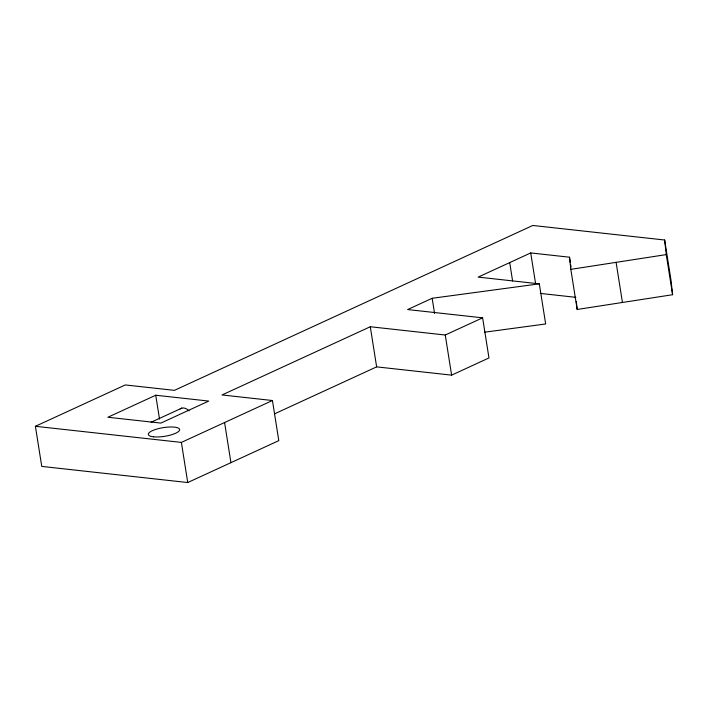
<?xml version="1.0" encoding="UTF-8"?>
<svg xmlns="http://www.w3.org/2000/svg" width="708" height="708" viewBox="0 0 708 708"><rect width="100%" height="100%" fill="white"/><g stroke="black" fill="none" stroke-linecap="round" stroke-linejoin="round"><path stroke-width="1.06" d="M274.465 413.879L376.638 366.868L451.615 375.143L488.971 357.947L482.617 317.83L445.261 335.017L370.284 326.742L222.029 394.958L272.438 400.516L278.793 440.642L187.735 482.537L41.754 466.413L35.4 426.296L125.289 384.94L174.407 390.356L532.797 225.463L664.644 240.012L670.998 280.129L672.6 294.714L577.179 309.467L570.825 269.35L569.498 257.208L530.717 252.933L478.174 277.102L539.31 283.846L545.664 323.972L484.431 332.22M155.733 395.232L107.873 417.251L160.866 423.092L208.727 401.073L155.733 395.232L159.512 419.083M151.096 422.26L181.859 408.109M539.31 283.846L432.154 298.28L407.64 309.555L482.617 317.83M35.4 426.296L181.381 442.411L272.438 400.516M570.825 269.35L666.246 254.597L664.644 240.012M540.301 293.413L575.852 297.333M666.246 254.597L672.6 294.714M616.093 262.349L622.447 302.475M569.498 257.208L570.356 262.633M570.701 264.801L571.046 266.969M530.717 252.933L535.531 283.297M509.698 262.606L512.619 281.041M445.261 335.017L451.615 375.143M432.154 298.28L434.562 313.458M370.284 326.742L376.638 366.868M224.578 422.534L230.932 462.66M181.381 442.411L187.735 482.537M576.294 301.378L577.179 309.467M180.159 408.897A10.47 7.16 65.3 0 1 189.098 410.861M153.477 436.809A15.859 4.398 -9 0 0 179.31 430.668A15.859 4.398 -9 0 0 159.158 428.446A15.859 4.398 -9 0 0 153.477 436.809"/></g></svg>
